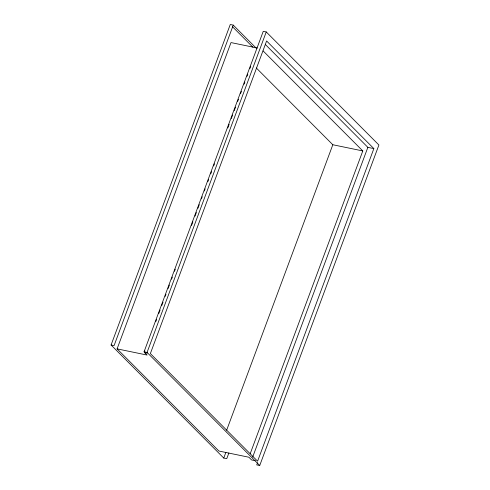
<?xml version="1.0" encoding="UTF-8"?>
<svg xmlns="http://www.w3.org/2000/svg" width="490" height="490" viewBox="0 0 490 490"><rect width="100%" height="100%" fill="white"/><g stroke="black" fill="none" stroke-linecap="round" stroke-linejoin="round"><path stroke-width="0.73" d="M228.885 452.944L226.748 458.683L223.752 458.058L111.083 344.997L230.269 24.5L233.271 25.119L256.454 48.381M233.271 25.119L114.078 345.615L111.083 344.997M255.351 460.735L251.603 459.957L248.889 457.231L218.907 451.033L117.098 348.868L231.004 42.581L257.238 48.002M146.094 353.86L144.06 351.814L263.252 31.317L266.248 31.942L378.917 145.003L259.731 465.5L256.729 464.881L257.532 462.732M117.098 348.868L147.08 355.066L144.366 352.341L144.899 350.907M155.832 321.507L156.629 319.358M158.76 313.625L160.095 310.041M161.694 305.736L163.029 302.152M165.161 296.413L165.963 294.263M168.095 288.53L169.43 284.947M171.561 279.208L172.364 277.058M174.495 271.319L175.291 269.169M191.559 225.437L192.895 221.854M195.026 216.114L196.361 212.531M197.96 208.226L199.289 204.642M201.427 198.909L202.223 196.76M204.361 191.02L205.157 188.871M207.827 181.698L208.624 179.548M210.755 173.815L211.558 171.665M213.689 165.926L214.491 163.776M227.826 127.927L229.155 124.344M231.286 118.605L232.621 115.021M234.22 110.722L235.555 107.132M237.687 101.399L238.489 99.249M240.621 93.51L241.423 91.361M244.087 84.194L244.89 82.038M247.021 76.305L247.824 74.155M249.955 68.416L250.751 66.266M259.731 465.5L147.061 352.433L266.248 31.942M226.643 430.232L332.814 144.746L256.325 67.988M223.752 458.058L225.884 452.325M250.225 453.648L362.796 150.945L263.142 50.942M252.668 457.09L367.861 147.355L265.47 44.608M373.858 148.599L257.599 461.194L150.363 353.578L266.615 40.976L373.858 148.599L367.861 147.355M332.814 144.746L362.796 150.945M144.06 351.814L147.061 352.433M144.366 352.341L147.361 352.959M232.425 26.662L252.914 47.224"/></g></svg>
